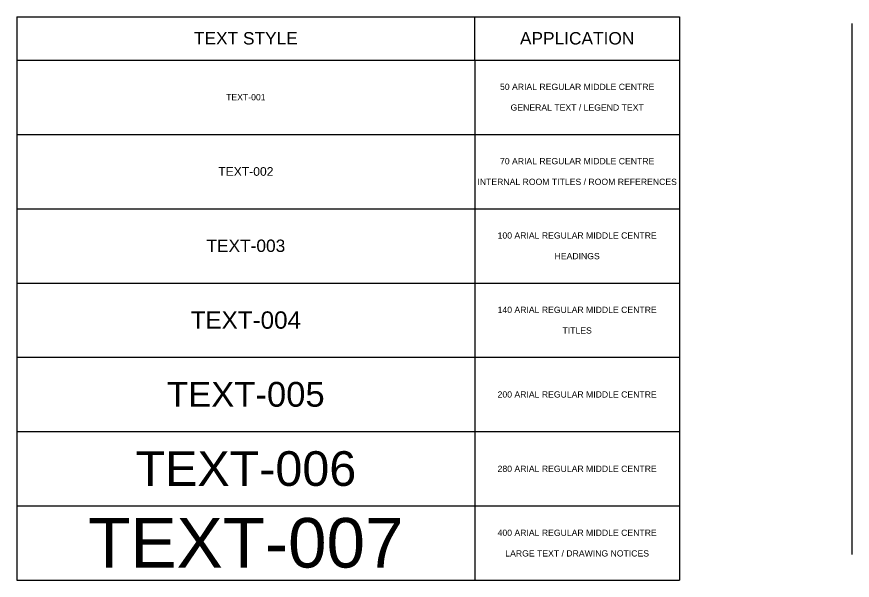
# Model space of a CAD drawing. Header units: millimetres. Extents: x 0 to 21838947, y -10538 to 10000000.
# Drawn here: x 21607503 to 21614250, y 365630 to 370180 of the extents above; entities that cross this region are included whole.
import ezdxf

# ---------------------------------------------------------------- set-up
doc = ezdxf.new("R2010")
doc.units = ezdxf.units.MM
doc.layers.get('0').update_dxf_attribs({"lineweight": 30})
doc.layers.add('-00', color=7, linetype='Continuous', lineweight=30)
doc.styles.add('ARIAL', font='ARIAL.TTF')
doc.styles.add('TEXT', font='ARIAL.TTF', dxfattribs={"height": 250})
doc.styles.add('TEXT-001', font='ARIAL.TTF', dxfattribs={"height": 250})
doc.styles.add('TEXT-002', font='ARIAL.TTF', dxfattribs={"height": 70})
doc.styles.add('TEXT-003', font='ARIAL.TTF', dxfattribs={"height": 100})
doc.styles.add('TEXT-004', font='ARIAL.TTF', dxfattribs={"height": 140})
doc.styles.add('TEXT-005', font='ARIAL.TTF', dxfattribs={"height": 200})
doc.styles.add('TEXT-006', font='ARIAL.TTF', dxfattribs={"height": 280})
doc.styles.add('TEXT-007', font='ARIAL.TTF', dxfattribs={"height": 400})
doc.linetypes.add('Red Notes', pattern='A,880,-820,["RED NOTES DELETE IF NOT NEEDED!",ARIAL,S=40,R=0,X=-800,Y=-18],-240', length=1940)

# ---------------------------------------------------------------- blocks, each defined once
blk = doc.blocks.new('TEXT TABLE')
at = {"layer": '-00', "color": 8}
for p, q in [((0, 4550), (0, 3600)), ((0, 4550), (5350, 4550)), ((3700, 4200), (3700, 4550)), ((5350, 4550), (5350, 3600)), ((0, 4200), (3700, 4200)), ((3700, 4200), (3700, 3600)), ((3700, 4200), (5350, 4200)), ((0, 3600), (3700, 3600)), ((0, 3600), (0, 3000)), ((3700, 3600), (3700, 3000)), ((3700, 3600), (5350, 3600)), ((5350, 3600), (5350, 3000)), ((0, 3000), (3700, 3000)), ((0, 3000), (0, 2400)), ((3700, 3000), (3700, 2400)), ((3700, 3000), (5350, 3000)), ((5350, 3000), (5350, 2400)), ((0, 2400), (3700, 2400)), ((0, 2400), (0, 1800)), ((3700, 2400), (3700, 1800)), ((3700, 2400), (5350, 2400)), ((5350, 2400), (5350, 1800)), ((0, 1800), (3700, 1800)), ((0, 1800), (0, 1200)), ((3700, 1800), (3700, 1200)), ((3700, 1800), (5350, 1800)), ((5350, 1800), (5350, 1200)), ((0, 1200), (3700, 1200)), ((0, 1200), (0, 600)), ((3700, 1200), (3700, 600)), ((3700, 1200), (5350, 1200)), ((5350, 1200), (5350, 600)), ((0, 600), (3700, 600)), ((0, 600), (0, 0)), ((3700, 600), (3700, 0)), ((3700, 600), (5350, 600)), ((5350, 600), (5350, 0)), ((0, 0), (3700, 0)), ((3700, 0), (5350, 0))]:
    blk.add_line(p, q, dxfattribs=at)
at = {"layer": '-00', "attachment_point": 5, "style": 'TEXT'}
for s, insert, char_height in [('TEXT STYLE', (1850, 4375), 100), ('APPLICATION', (4525, 4375), 100), ('50 ARIAL REGULAR MIDDLE CENTRE\\P\\PGENERAL TEXT / LEGEND TEXT', (4525, 3900), 50), ('70 ARIAL REGULAR MIDDLE CENTRE\\P\\PINTERNAL ROOM TITLES / ROOM REFERENCES', (4525, 3300), 50), ('100 ARIAL REGULAR MIDDLE CENTRE\\P\\PHEADINGS', (4525, 2700), 50), ('140 ARIAL REGULAR MIDDLE CENTRE\\P\\PTITLES', (4525, 2100), 50), ('200 ARIAL REGULAR MIDDLE CENTRE', (4525, 1500), 50), ('280 ARIAL REGULAR MIDDLE CENTRE', (4525, 900), 50), ('400 ARIAL REGULAR MIDDLE CENTRE\\P\\PLARGE TEXT / DRAWING NOTICES', (4525, 300), 50)]:
    blk.add_mtext(s, dxfattribs=dict(at, insert=insert, char_height=char_height))

msp = doc.modelspace()

# ---------------------------------------------------------------- linework, layer by layer
at = {"linetype": 'Red Notes'}
msp.add_lwpolyline([(21614249.5, 365837.7), (21614249.5, 370124.8)], dxfattribs=at)

# ---------------------------------------------------------------- block references
msp.add_blockref('TEXT TABLE', (21607503.1, 365630.2))

# ---------------------------------------------------------------- texts
at = {"attachment_point": 5}
for s, insert, char_height, style in [('TEXT-001', (21609353.1, 369530.2), 50, 'TEXT-001'), ('TEXT-002', (21609353.1, 368930.2), 70, 'TEXT-002'), ('TEXT-003', (21609353.1, 368330.2), 100, 'TEXT-003'), ('TEXT-004', (21609353.1, 367730.2), 140, 'TEXT-004'), ('TEXT-005', (21609353.1, 367130.2), 200, 'TEXT-005'), ('TEXT-006', (21609353.1, 366530.2), 280, 'TEXT-006'), ('TEXT-007', (21609353.1, 365930.2), 400, 'TEXT-007')]:
    msp.add_mtext(s, dxfattribs=dict(at, insert=insert, char_height=char_height, style=style))

doc.saveas('drawing.dxf')
